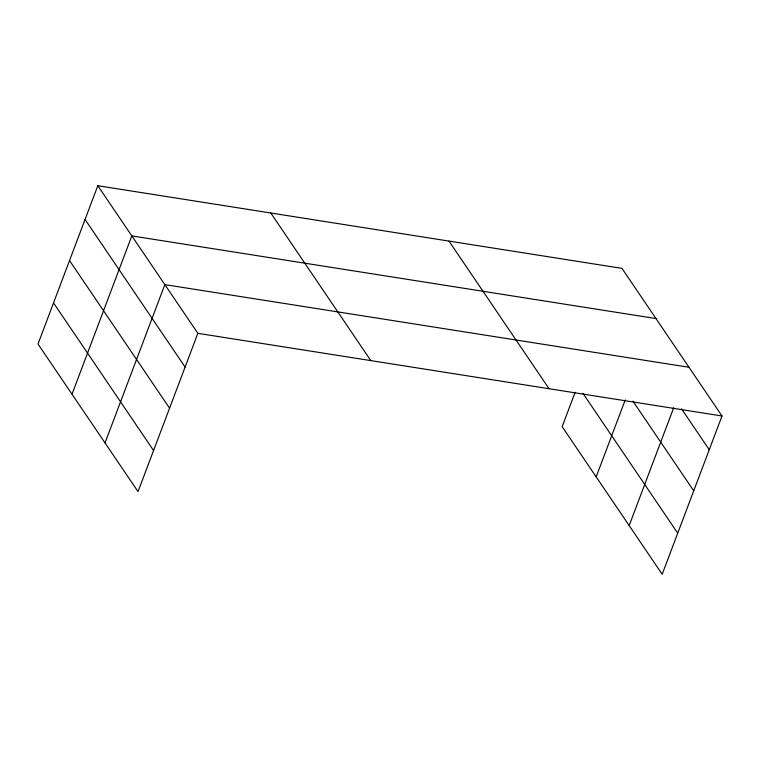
<?xml version="1.0" encoding="UTF-8"?>
<svg xmlns="http://www.w3.org/2000/svg" width="760" height="760" viewBox="0 0 760 760"><rect width="100%" height="100%" fill="white"/><g stroke="black" fill="none" stroke-linecap="round" stroke-linejoin="round"><path stroke-width="1.14" d="M97.812 185.715L38 344.005L138.035 491.625L197.847 333.327L97.812 185.715L621.965 268.375L722 415.995L662.188 574.284L562.153 426.673L575.168 392.236M72.01 394.193L131.822 235.904L655.975 318.563M105.022 442.909L164.834 284.62L688.987 367.279M596.163 476.862L625.233 399.931M629.175 525.568L673.721 407.692M197.847 333.327L722 415.995M681.52 408.813L709.251 449.74M632.975 401.204L693.718 490.836M582.92 393.291L677.72 533.188M448.998 241.1L549.033 388.712M270.788 212.99L370.813 360.61M85.063 219.459L185.098 367.07M69.53 260.556L169.566 408.177M53.532 302.908L153.558 450.519"/></g></svg>
